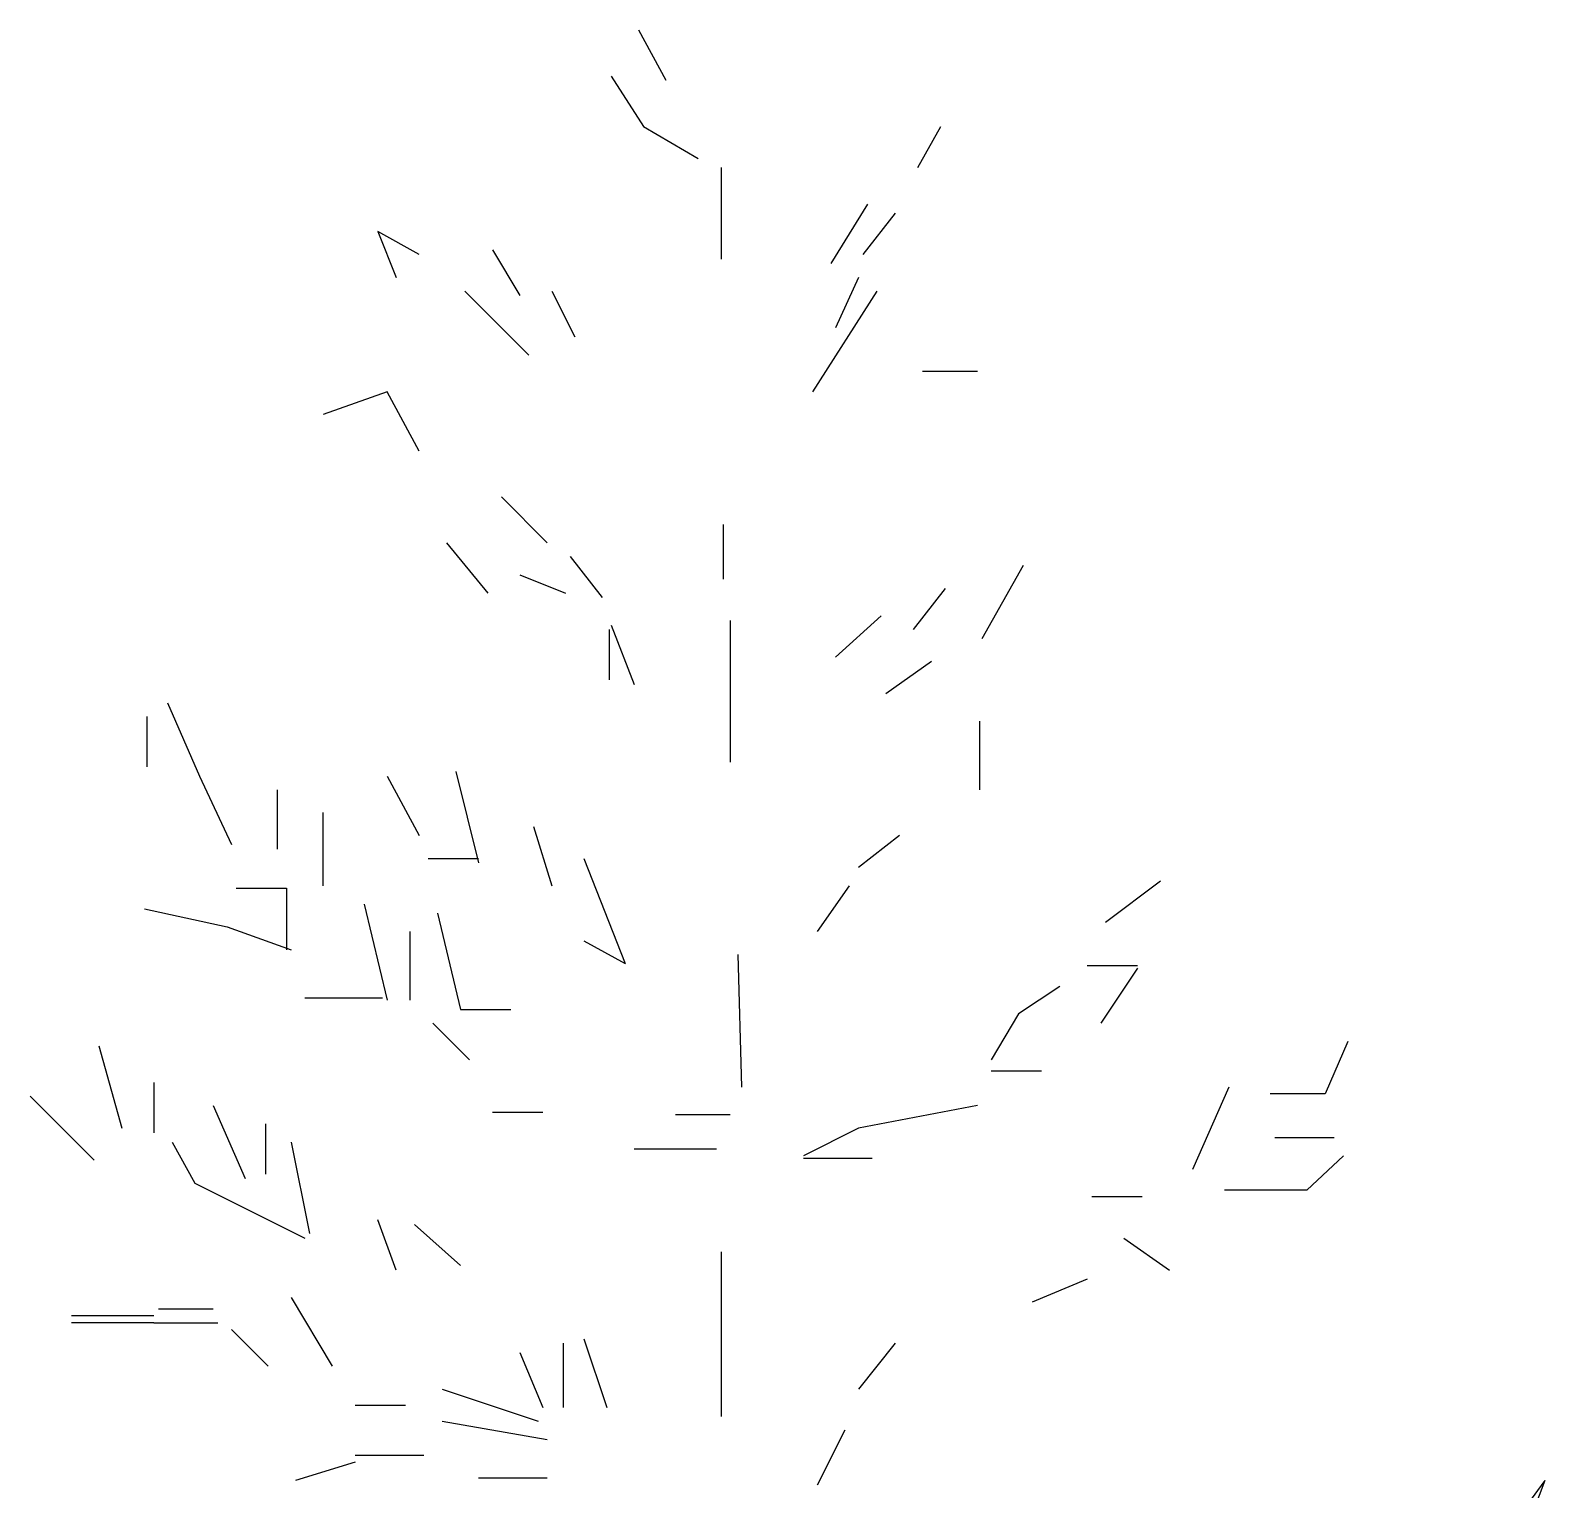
# Model space of a CAD drawing. Header units: millimetres. Extents: x 79741 to 173011, y 86123 to 135501.
# Drawn here: x 131392 to 132981, y 102120 to 103651 of the extents above; entities that cross this region are included whole.
import ezdxf

# ---------------------------------------------------------------- set-up
doc = ezdxf.new("R2010")
doc.units = ezdxf.units.MM

# ---------------------------------------------------------------- blocks, each defined once
blk = doc.blocks.new('A$C3941283F')
at = {"linetype": 'Continuous'}
for p, q in [((2604, 8796), (2580, 8840)), ((2604, 8796), (2580, 8840)), ((2604, 8796), (2580, 8840)), ((2604, 8796), (2580, 8840)), ((2604, 8796), (2580, 8840)), ((2604, 8796), (2580, 8840)), ((2604, 8796), (2580, 8840)), ((2556, 8800), (2584, 8756)), ((2556, 8800), (2584, 8756)), ((2556, 8800), (2584, 8756)), ((2556, 8800), (2584, 8756)), ((2556, 8800), (2584, 8756)), ((2556, 8800), (2584, 8756)), ((2556, 8800), (2584, 8756)), ((2584, 8756), (2632, 8728)), ((2584, 8756), (2632, 8728)), ((2584, 8756), (2632, 8728)), ((2584, 8756), (2632, 8728)), ((2584, 8756), (2632, 8728)), ((2584, 8756), (2632, 8728)), ((2584, 8756), (2632, 8728)), ((2824, 8720), (2844, 8756)), ((2824, 8720), (2844, 8756)), ((2824, 8720), (2844, 8756)), ((2824, 8720), (2844, 8756)), ((2824, 8720), (2844, 8756)), ((2824, 8720), (2844, 8756)), ((2824, 8720), (2844, 8756)), ((2824, 8720), (2844, 8756)), ((2824, 8720), (2844, 8756)), ((2824, 8720), (2844, 8756)), ((2652, 8720), (2652, 8640)), ((2652, 8720), (2652, 8640)), ((2652, 8720), (2652, 8640)), ((2780, 8688), (2748, 8636)), ((2780, 8688), (2748, 8636)), ((2780, 8688), (2748, 8636)), ((2780, 8688), (2748, 8636)), ((2780, 8688), (2748, 8636)), ((2780, 8688), (2748, 8636)), ((2780, 8688), (2748, 8636)), ((2780, 8688), (2748, 8636)), ((2780, 8688), (2748, 8636)), ((2804, 8680), (2776, 8644)), ((2804, 8680), (2776, 8644)), ((2804, 8680), (2776, 8644)), ((2804, 8680), (2776, 8644)), ((2804, 8680), (2776, 8644)), ((2804, 8680), (2776, 8644)), ((2804, 8680), (2776, 8644)), ((2804, 8680), (2776, 8644)), ((2804, 8680), (2776, 8644)), ((2804, 8680), (2776, 8644)), ((2804, 8680), (2776, 8644)), ((2804, 8680), (2776, 8644)), ((2804, 8680), (2776, 8644)), ((2804, 8680), (2776, 8644)), ((2804, 8680), (2776, 8644)), ((2804, 8680), (2776, 8644)), ((2804, 8680), (2776, 8644)), ((2804, 8680), (2776, 8644)), ((2804, 8680), (2776, 8644)), ((2804, 8680), (2776, 8644)), ((2804, 8680), (2776, 8644)), ((2388, 8644), (2352, 8664)), ((2352, 8664), (2368, 8624)), ((2388, 8644), (2352, 8664)), ((2352, 8664), (2368, 8624)), ((2388, 8644), (2352, 8664)), ((2352, 8664), (2368, 8624)), ((2388, 8644), (2352, 8664)), ((2352, 8664), (2368, 8624)), ((2388, 8644), (2352, 8664)), ((2352, 8664), (2368, 8624)), ((2388, 8644), (2352, 8664)), ((2352, 8664), (2368, 8624)), ((2388, 8644), (2352, 8664)), ((2352, 8664), (2368, 8624)), ((2388, 8644), (2352, 8664)), ((2352, 8664), (2368, 8624)), ((2388, 8644), (2352, 8664)), ((2352, 8664), (2368, 8624)), ((2388, 8644), (2352, 8664)), ((2352, 8664), (2368, 8624)), ((2388, 8644), (2352, 8664)), ((2352, 8664), (2368, 8624)), ((2452, 8648), (2476, 8608)), ((2452, 8648), (2476, 8608)), ((2452, 8648), (2476, 8608)), ((2452, 8648), (2476, 8608)), ((2452, 8648), (2476, 8608)), ((2452, 8648), (2476, 8608)), ((2452, 8648), (2476, 8608)), ((2452, 8648), (2476, 8608)), ((2452, 8648), (2476, 8608)), ((2452, 8648), (2476, 8608)), ((2452, 8648), (2476, 8608)), ((2452, 8648), (2476, 8608)), ((2452, 8648), (2476, 8608)), ((2452, 8648), (2476, 8608)), ((2452, 8648), (2476, 8608)), ((2452, 8648), (2476, 8608)), ((2452, 8648), (2476, 8608)), ((2452, 8648), (2476, 8608)), ((2452, 8648), (2476, 8608)), ((2772, 8624), (2752, 8580)), ((2772, 8624), (2752, 8580)), ((2772, 8624), (2752, 8580)), ((2428, 8612), (2484, 8556)), ((2504, 8612), (2524, 8572)), ((2504, 8612), (2524, 8572)), ((2504, 8612), (2524, 8572)), ((2504, 8612), (2524, 8572)), ((2504, 8612), (2524, 8572)), ((2788, 8612), (2732, 8524)), ((2788, 8612), (2732, 8524)), ((2828, 8542), (2876, 8542)), ((2828, 8542), (2876, 8542)), ((2828, 8542), (2876, 8542)), ((2828, 8542), (2876, 8542)), ((2828, 8542), (2876, 8542)), ((2828, 8542), (2876, 8542)), ((2828, 8542), (2876, 8542)), ((2360, 8524), (2304, 8504)), ((2360, 8524), (2304, 8504)), ((2360, 8524), (2304, 8504)), ((2360, 8524), (2304, 8504)), ((2360, 8524), (2304, 8504)), ((2360, 8524), (2304, 8504)), ((2360, 8524), (2304, 8504)), ((2360, 8524), (2304, 8504)), ((2360, 8524), (2304, 8504)), ((2360, 8524), (2304, 8504)), ((2360, 8524), (2304, 8504)), ((2360, 8524), (2304, 8504)), ((2360, 8524), (2304, 8504)), ((2360, 8524), (2304, 8504)), ((2360, 8524), (2304, 8504)), ((2360, 8524), (2304, 8504)), ((2360, 8524), (2304, 8504)), ((2360, 8524), (2304, 8504)), ((2360, 8524), (2304, 8504)), ((2360, 8524), (2304, 8504)), ((2360, 8524), (2304, 8504)), ((2360, 8524), (2304, 8504)), ((2360, 8524), (2304, 8504)), ((2360, 8524), (2304, 8504)), ((2360, 8524), (2304, 8504)), ((2360, 8524), (2304, 8504)), ((2360, 8524), (2304, 8504)), ((2360, 8524), (2304, 8504)), ((2360, 8524), (2304, 8504)), ((2360, 8524), (2304, 8504)), ((2360, 8524), (2304, 8504)), ((2388, 8472), (2360, 8524)), ((2388, 8472), (2360, 8524)), ((2388, 8472), (2360, 8524)), ((2388, 8472), (2360, 8524)), ((2388, 8472), (2360, 8524)), ((2388, 8472), (2360, 8524)), ((2388, 8472), (2360, 8524)), ((2388, 8472), (2360, 8524)), ((2388, 8472), (2360, 8524)), ((2388, 8472), (2360, 8524)), ((2388, 8472), (2360, 8524)), ((2388, 8472), (2360, 8524)), ((2388, 8472), (2360, 8524)), ((2388, 8472), (2360, 8524)), ((2388, 8472), (2360, 8524)), ((2388, 8472), (2360, 8524)), ((2388, 8472), (2360, 8524)), ((2388, 8472), (2360, 8524)), ((2388, 8472), (2360, 8524)), ((2388, 8472), (2360, 8524)), ((2388, 8472), (2360, 8524)), ((2388, 8472), (2360, 8524)), ((2388, 8472), (2360, 8524)), ((2388, 8472), (2360, 8524)), ((2388, 8472), (2360, 8524)), ((2388, 8472), (2360, 8524)), ((2388, 8472), (2360, 8524)), ((2388, 8472), (2360, 8524)), ((2388, 8472), (2360, 8524)), ((2388, 8472), (2360, 8524)), ((2388, 8472), (2360, 8524)), ((2460, 8432), (2500, 8392)), ((2460, 8432), (2500, 8392)), ((2460, 8432), (2500, 8392)), ((2460, 8432), (2500, 8392)), ((2460, 8432), (2500, 8392)), ((2460, 8432), (2500, 8392)), ((2460, 8432), (2500, 8392)), ((2460, 8432), (2500, 8392)), ((2460, 8432), (2500, 8392)), ((2460, 8432), (2500, 8392)), ((2460, 8432), (2500, 8392)), ((2460, 8432), (2500, 8392)), ((2460, 8432), (2500, 8392)), ((2460, 8432), (2500, 8392)), ((2460, 8432), (2500, 8392)), ((2460, 8432), (2500, 8392)), ((2460, 8432), (2500, 8392)), ((2460, 8432), (2500, 8392)), ((2460, 8432), (2500, 8392)), ((2460, 8432), (2500, 8392)), ((2460, 8432), (2500, 8392)), ((2654, 8360), (2654, 8408)), ((2654, 8360), (2654, 8408)), ((2654, 8360), (2654, 8408)), ((2654, 8360), (2654, 8408)), ((2654, 8360), (2654, 8408)), ((2654, 8360), (2654, 8408)), ((2654, 8360), (2654, 8408)), ((2654, 8360), (2654, 8408)), ((2412, 8392), (2448, 8348)), ((2412, 8392), (2448, 8348)), ((2412, 8392), (2448, 8348)), ((2412, 8392), (2448, 8348)), ((2412, 8392), (2448, 8348)), ((2520, 8380), (2548, 8344)), ((2520, 8380), (2548, 8344)), ((2520, 8380), (2548, 8344)), ((2520, 8380), (2548, 8344)), ((2520, 8380), (2548, 8344)), ((2520, 8380), (2548, 8344)), ((2520, 8380), (2548, 8344)), ((2520, 8380), (2548, 8344)), ((2520, 8380), (2548, 8344)), ((2520, 8380), (2548, 8344)), ((2520, 8380), (2548, 8344)), ((2520, 8380), (2548, 8344)), ((2520, 8380), (2548, 8344)), ((2520, 8380), (2548, 8344)), ((2520, 8380), (2548, 8344)), ((2520, 8380), (2548, 8344)), ((2520, 8380), (2548, 8344)), ((2520, 8380), (2548, 8344)), ((2520, 8380), (2548, 8344)), ((2520, 8380), (2548, 8344)), ((2520, 8380), (2548, 8344)), ((2916, 8372), (2880, 8308)), ((2916, 8372), (2880, 8308)), ((2916, 8372), (2880, 8308)), ((2916, 8372), (2880, 8308)), ((2916, 8372), (2880, 8308)), ((2916, 8372), (2880, 8308)), ((2916, 8372), (2880, 8308)), ((2916, 8372), (2880, 8308)), ((2916, 8372), (2880, 8308)), ((2916, 8372), (2880, 8308)), ((2476, 8364), (2516, 8348)), ((2476, 8364), (2516, 8348)), ((2476, 8364), (2516, 8348)), ((2476, 8364), (2516, 8348)), ((2476, 8364), (2516, 8348)), ((2476, 8364), (2516, 8348)), ((2476, 8364), (2516, 8348)), ((2476, 8364), (2516, 8348)), ((2476, 8364), (2516, 8348)), ((2476, 8364), (2516, 8348)), ((2476, 8364), (2516, 8348)), ((2476, 8364), (2516, 8348)), ((2476, 8364), (2516, 8348)), ((2476, 8364), (2516, 8348)), ((2848, 8352), (2820, 8316)), ((2848, 8352), (2820, 8316)), ((2848, 8352), (2820, 8316)), ((2848, 8352), (2820, 8316)), ((2848, 8352), (2820, 8316)), ((2848, 8352), (2820, 8316)), ((2792, 8328), (2752, 8292)), ((2792, 8328), (2752, 8292)), ((2792, 8328), (2752, 8292)), ((2792, 8328), (2752, 8292)), ((2792, 8328), (2752, 8292)), ((2792, 8328), (2752, 8292)), ((2554, 8316), (2554, 8272)), ((2554, 8316), (2554, 8272)), ((2554, 8316), (2554, 8272)), ((2554, 8316), (2554, 8272)), ((2556, 8320), (2576, 8268)), ((2556, 8320), (2576, 8268)), ((2556, 8320), (2576, 8268)), ((2556, 8320), (2576, 8268)), ((2556, 8320), (2576, 8268)), ((2556, 8320), (2576, 8268)), ((2556, 8320), (2576, 8268)), ((2556, 8320), (2576, 8268)), ((2556, 8320), (2576, 8268)), ((2556, 8320), (2576, 8268)), ((2556, 8320), (2576, 8268)), ((2556, 8320), (2576, 8268)), ((2556, 8320), (2576, 8268)), ((2556, 8320), (2576, 8268)), ((2556, 8320), (2576, 8268)), ((2556, 8320), (2576, 8268)), ((2556, 8320), (2576, 8268)), ((2556, 8320), (2576, 8268)), ((2556, 8320), (2576, 8268)), ((2556, 8320), (2576, 8268)), ((2556, 8320), (2576, 8268)), ((2556, 8320), (2576, 8268)), ((2556, 8320), (2576, 8268)), ((2556, 8320), (2576, 8268)), ((2556, 8320), (2576, 8268)), ((2556, 8320), (2576, 8268)), ((2556, 8320), (2576, 8268)), ((2556, 8320), (2576, 8268)), ((2556, 8320), (2576, 8268)), ((2556, 8320), (2576, 8268)), ((2660, 8324), (2660, 8200)), ((2660, 8324), (2660, 8200)), ((2660, 8324), (2660, 8200)), ((2836, 8288), (2796, 8260)), ((2836, 8288), (2796, 8260)), ((2836, 8288), (2796, 8260)), ((2836, 8288), (2796, 8260)), ((2836, 8288), (2796, 8260)), ((2836, 8288), (2796, 8260)), ((2836, 8288), (2796, 8260)), ((2836, 8288), (2796, 8260)), ((2836, 8288), (2796, 8260)), ((2836, 8288), (2796, 8260)), ((2168, 8252), (2196, 8188)), ((2168, 8252), (2196, 8188)), ((2168, 8252), (2196, 8188)), ((2168, 8252), (2196, 8188)), ((2168, 8252), (2196, 8188)), ((2168, 8252), (2196, 8188)), ((2168, 8252), (2196, 8188)), ((2168, 8252), (2196, 8188)), ((2168, 8252), (2196, 8188)), ((2168, 8252), (2196, 8188)), ((2150, 8240), (2150, 8196)), ((2878, 8236), (2878, 8176)), ((2878, 8236), (2878, 8176)), ((2878, 8236), (2878, 8176)), ((2878, 8236), (2878, 8176)), ((2878, 8236), (2878, 8176)), ((2878, 8236), (2878, 8176)), ((2878, 8236), (2878, 8176)), ((2878, 8236), (2878, 8176)), ((2878, 8236), (2878, 8176)), ((2196, 8188), (2224, 8128)), ((2196, 8188), (2224, 8128)), ((2196, 8188), (2224, 8128)), ((2196, 8188), (2224, 8128)), ((2196, 8188), (2224, 8128)), ((2196, 8188), (2224, 8128)), ((2196, 8188), (2224, 8128)), ((2196, 8188), (2224, 8128)), ((2196, 8188), (2224, 8128)), ((2196, 8188), (2224, 8128)), ((2196, 8188), (2224, 8128)), ((2196, 8188), (2224, 8128)), ((2360, 8188), (2388, 8136)), ((2360, 8188), (2388, 8136)), ((2360, 8188), (2388, 8136)), ((2360, 8188), (2388, 8136)), ((2360, 8188), (2388, 8136)), ((2360, 8188), (2388, 8136)), ((2360, 8188), (2388, 8136)), ((2360, 8188), (2388, 8136)), ((2360, 8188), (2388, 8136)), ((2360, 8188), (2388, 8136)), ((2360, 8188), (2388, 8136)), ((2360, 8188), (2388, 8136)), ((2360, 8188), (2388, 8136)), ((2420, 8192), (2440, 8112)), ((2420, 8192), (2440, 8112)), ((2420, 8192), (2440, 8112)), ((2264, 8124), (2264, 8176)), ((2264, 8124), (2264, 8176)), ((2304, 8092), (2304, 8156)), ((2304, 8092), (2304, 8156)), ((2304, 8092), (2304, 8156)), ((2304, 8092), (2304, 8156)), ((2304, 8092), (2304, 8156)), ((2304, 8092), (2304, 8156)), ((2304, 8092), (2304, 8156)), ((2304, 8092), (2304, 8156)), ((2304, 8092), (2304, 8156)), ((2304, 8092), (2304, 8156)), ((2304, 8092), (2304, 8156)), ((2304, 8092), (2304, 8156)), ((2304, 8092), (2304, 8156)), ((2304, 8092), (2304, 8156)), ((2304, 8092), (2304, 8156)), ((2304, 8092), (2304, 8156)), ((2304, 8092), (2304, 8156)), ((2304, 8092), (2304, 8156)), ((2304, 8092), (2304, 8156)), ((2304, 8092), (2304, 8156)), ((2304, 8092), (2304, 8156)), ((2488, 8144), (2504, 8092)), ((2488, 8144), (2504, 8092)), ((2488, 8144), (2504, 8092)), ((2488, 8144), (2504, 8092)), ((2488, 8144), (2504, 8092)), ((2808, 8136), (2772, 8108)), ((2808, 8136), (2772, 8108)), ((2808, 8136), (2772, 8108)), ((2808, 8136), (2772, 8108)), ((2808, 8136), (2772, 8108)), ((2396, 8116), (2440, 8116)), ((2396, 8116), (2440, 8116)), ((2396, 8116), (2440, 8116)), ((2396, 8116), (2440, 8116)), ((2396, 8116), (2440, 8116)), ((2396, 8116), (2440, 8116)), ((2396, 8116), (2440, 8116)), ((2396, 8116), (2440, 8116)), ((2396, 8116), (2440, 8116)), ((2396, 8116), (2440, 8116)), ((2396, 8116), (2440, 8116)), ((2396, 8116), (2440, 8116)), ((2396, 8116), (2440, 8116)), ((2532, 8116), (2568, 8024)), ((2532, 8116), (2568, 8024)), ((2532, 8116), (2568, 8024)), ((2532, 8116), (2568, 8024)), ((2532, 8116), (2568, 8024)), ((2532, 8116), (2568, 8024)), ((2228, 8090), (2272, 8090)), ((2228, 8090), (2272, 8090)), ((2228, 8090), (2272, 8090)), ((2228, 8090), (2272, 8090)), ((2228, 8090), (2272, 8090)), ((2228, 8090), (2272, 8090)), ((2228, 8090), (2272, 8090)), ((2228, 8090), (2272, 8090)), ((2228, 8090), (2272, 8090)), ((2228, 8090), (2272, 8090)), ((2228, 8090), (2272, 8090)), ((2228, 8090), (2272, 8090)), ((2228, 8090), (2272, 8090)), ((2228, 8090), (2272, 8090)), ((2228, 8090), (2272, 8090)), ((2228, 8090), (2272, 8090)), ((2228, 8090), (2272, 8090)), ((2228, 8090), (2272, 8090)), ((2228, 8090), (2272, 8090)), ((2228, 8090), (2272, 8090)), ((2272, 8090), (2272, 8036)), ((2272, 8090), (2272, 8036)), ((2272, 8090), (2272, 8036)), ((2272, 8090), (2272, 8036)), ((2272, 8090), (2272, 8036)), ((2272, 8090), (2272, 8036)), ((2272, 8090), (2272, 8036)), ((2272, 8090), (2272, 8036)), ((2272, 8090), (2272, 8036)), ((2272, 8090), (2272, 8036)), ((2272, 8090), (2272, 8036)), ((2272, 8090), (2272, 8036)), ((2272, 8090), (2272, 8036)), ((2272, 8090), (2272, 8036)), ((2272, 8090), (2272, 8036)), ((2272, 8090), (2272, 8036)), ((2272, 8090), (2272, 8036)), ((2272, 8090), (2272, 8036)), ((2272, 8090), (2272, 8036)), ((2272, 8090), (2272, 8036)), ((2764, 8092), (2736, 8052)), ((2764, 8092), (2736, 8052)), ((2764, 8092), (2736, 8052)), ((2764, 8092), (2736, 8052)), ((2764, 8092), (2736, 8052)), ((2764, 8092), (2736, 8052)), ((2764, 8092), (2736, 8052)), ((2764, 8092), (2736, 8052)), ((2764, 8092), (2736, 8052)), ((2764, 8092), (2736, 8052)), ((2764, 8092), (2736, 8052)), ((3036, 8096), (2988, 8060)), ((2148, 8072), (2220, 8056)), ((2148, 8072), (2220, 8056)), ((2148, 8072), (2220, 8056)), ((2148, 8072), (2220, 8056)), ((2148, 8072), (2220, 8056)), ((2340, 8076), (2360, 7992)), ((2340, 8076), (2360, 7992)), ((2340, 8076), (2360, 7992)), ((2404, 8068), (2424, 7984)), ((2404, 8068), (2424, 7984)), ((2404, 8068), (2424, 7984)), ((2404, 8068), (2424, 7984)), ((2404, 8068), (2424, 7984)), ((2404, 8068), (2424, 7984)), ((2404, 8068), (2424, 7984)), ((2404, 8068), (2424, 7984)), ((2404, 8068), (2424, 7984)), ((2404, 8068), (2424, 7984)), ((2404, 8068), (2424, 7984)), ((2404, 8068), (2424, 7984)), ((2404, 8068), (2424, 7984)), ((2220, 8056), (2276, 8036)), ((2380, 7992), (2380, 8052)), ((2380, 7992), (2380, 8052)), ((2380, 7992), (2380, 8052)), ((2380, 7992), (2380, 8052)), ((2380, 7992), (2380, 8052)), ((2380, 7992), (2380, 8052)), ((2380, 7992), (2380, 8052)), ((2380, 7992), (2380, 8052)), ((2380, 7992), (2380, 8052)), ((2380, 7992), (2380, 8052)), ((2380, 7992), (2380, 8052)), ((2380, 7992), (2380, 8052)), ((2380, 7992), (2380, 8052)), ((2532, 8044), (2568, 8024)), ((2532, 8044), (2568, 8024)), ((2670, 7916), (2667, 8032)), ((3016, 8022), (2972, 8022)), ((3016, 8022), (2972, 8022)), ((3016, 8020), (2984, 7972)), ((2948, 8004), (2912, 7980)), ((2948, 8004), (2912, 7980)), ((2288, 7994), (2356, 7994)), ((2288, 7994), (2356, 7994)), ((2288, 7994), (2356, 7994)), ((2288, 7994), (2356, 7994)), ((2288, 7994), (2356, 7994)), ((2288, 7994), (2356, 7994)), ((2288, 7994), (2356, 7994)), ((2288, 7994), (2356, 7994)), ((2288, 7994), (2356, 7994)), ((2288, 7994), (2356, 7994)), ((2288, 7994), (2356, 7994)), ((2288, 7994), (2356, 7994)), ((2288, 7994), (2356, 7994)), ((2288, 7994), (2356, 7994)), ((2424, 7984), (2468, 7984)), ((2424, 7984), (2468, 7984)), ((2424, 7984), (2468, 7984)), ((2424, 7984), (2468, 7984)), ((2424, 7984), (2468, 7984)), ((2424, 7984), (2468, 7984)), ((2424, 7984), (2468, 7984)), ((2424, 7984), (2468, 7984)), ((2424, 7984), (2468, 7984)), ((2424, 7984), (2468, 7984)), ((2424, 7984), (2468, 7984)), ((2424, 7984), (2468, 7984)), ((2424, 7984), (2468, 7984)), ((2400, 7972), (2432, 7940)), ((2912, 7980), (2888, 7940)), ((2912, 7980), (2888, 7940)), ((2108, 7952), (2128, 7880)), ((2108, 7952), (2128, 7880)), ((2108, 7952), (2128, 7880)), ((3200, 7956), (3180, 7910)), ((3200, 7956), (3180, 7910)), ((3200, 7956), (3180, 7910)), ((2156, 7920), (2156, 7876)), ((2156, 7920), (2156, 7876)), ((2932, 7930), (2888, 7930)), ((2932, 7930), (2888, 7930)), ((2932, 7930), (2888, 7930)), ((2932, 7930), (2888, 7930)), ((2932, 7930), (2888, 7930)), ((2932, 7930), (2888, 7930)), ((2932, 7930), (2888, 7930)), ((2932, 7930), (2888, 7930)), ((2932, 7930), (2888, 7930)), ((2932, 7930), (2888, 7930)), ((2932, 7930), (2888, 7930)), ((2932, 7930), (2888, 7930)), ((2048, 7908), (2104, 7852)), ((2048, 7908), (2104, 7852)), ((2048, 7908), (2104, 7852)), ((2048, 7908), (2104, 7852)), ((3096, 7916), (3064, 7844)), ((3180, 7910), (3132, 7910)), ((3180, 7910), (3132, 7910)), ((3180, 7910), (3132, 7910)), ((2208, 7900), (2236, 7836)), ((2208, 7900), (2236, 7836)), ((2208, 7900), (2236, 7836)), ((2208, 7900), (2236, 7836)), ((2452, 7894), (2496, 7894)), ((2612, 7892), (2660, 7892)), ((2612, 7892), (2660, 7892)), ((2612, 7892), (2660, 7892)), ((2612, 7892), (2660, 7892)), ((2612, 7892), (2660, 7892)), ((2612, 7892), (2660, 7892)), ((2876, 7900), (2772, 7880)), ((2876, 7900), (2772, 7880)), ((2876, 7900), (2772, 7880)), ((2876, 7900), (2772, 7880)), ((2876, 7900), (2772, 7880)), ((2876, 7900), (2772, 7880)), ((2876, 7900), (2772, 7880)), ((2876, 7900), (2772, 7880)), ((2876, 7900), (2772, 7880)), ((2876, 7900), (2772, 7880)), ((2254, 7840), (2254, 7884)), ((2254, 7840), (2254, 7884)), ((2254, 7840), (2254, 7884)), ((2254, 7840), (2254, 7884)), ((2772, 7880), (2724, 7856)), ((2772, 7880), (2724, 7856)), ((2772, 7880), (2724, 7856)), ((2772, 7880), (2724, 7856)), ((2772, 7880), (2724, 7856)), ((2772, 7880), (2724, 7856)), ((2772, 7880), (2724, 7856)), ((2772, 7880), (2724, 7856)), ((2772, 7880), (2724, 7856)), ((2772, 7880), (2724, 7856)), ((2172, 7868), (2192, 7832)), ((2276, 7868), (2292, 7788)), ((2276, 7868), (2292, 7788)), ((2276, 7868), (2292, 7788)), ((3136, 7872), (3188, 7872)), ((3136, 7872), (3188, 7872)), ((3136, 7872), (3188, 7872)), ((2576, 7862), (2648, 7862)), ((2724, 7854), (2784, 7854)), ((2724, 7854), (2784, 7854)), ((2724, 7854), (2784, 7854)), ((2724, 7854), (2784, 7854)), ((2724, 7854), (2784, 7854)), ((2724, 7854), (2784, 7854)), ((2724, 7854), (2784, 7854)), ((3196, 7856), (3164, 7826)), ((3196, 7856), (3164, 7826)), ((3196, 7856), (3164, 7826)), ((3196, 7856), (3164, 7826)), ((3196, 7856), (3164, 7826)), ((3196, 7856), (3164, 7826)), ((3196, 7856), (3164, 7826)), ((3196, 7856), (3164, 7826)), ((3196, 7856), (3164, 7826)), ((3196, 7856), (3164, 7826)), ((3196, 7856), (3164, 7826)), ((3196, 7856), (3164, 7826)), ((3196, 7856), (3164, 7826)), ((3196, 7856), (3164, 7826)), ((3196, 7856), (3164, 7826)), ((3196, 7856), (3164, 7826)), ((3196, 7856), (3164, 7826)), ((3196, 7856), (3164, 7826)), ((3196, 7856), (3164, 7826)), ((3196, 7856), (3164, 7826)), ((3196, 7856), (3164, 7826)), ((3196, 7856), (3164, 7826)), ((3196, 7856), (3164, 7826)), ((2192, 7832), (2288, 7784)), ((3164, 7826), (3092, 7826)), ((3164, 7826), (3092, 7826)), ((3164, 7826), (3092, 7826)), ((3164, 7826), (3092, 7826)), ((3164, 7826), (3092, 7826)), ((3164, 7826), (3092, 7826)), ((3164, 7826), (3092, 7826)), ((3164, 7826), (3092, 7826)), ((3164, 7826), (3092, 7826)), ((3164, 7826), (3092, 7826)), ((3164, 7826), (3092, 7826)), ((3164, 7826), (3092, 7826)), ((3164, 7826), (3092, 7826)), ((3164, 7826), (3092, 7826)), ((3164, 7826), (3092, 7826)), ((3164, 7826), (3092, 7826)), ((3164, 7826), (3092, 7826)), ((3164, 7826), (3092, 7826)), ((3164, 7826), (3092, 7826)), ((3164, 7826), (3092, 7826)), ((3164, 7826), (3092, 7826)), ((3164, 7826), (3092, 7826)), ((3164, 7826), (3092, 7826)), ((3020, 7820), (2976, 7820)), ((3020, 7820), (2976, 7820)), ((3020, 7820), (2976, 7820)), ((3020, 7820), (2976, 7820)), ((3020, 7820), (2976, 7820)), ((3020, 7820), (2976, 7820)), ((3020, 7820), (2976, 7820)), ((3020, 7820), (2976, 7820)), ((3020, 7820), (2976, 7820)), ((3020, 7820), (2976, 7820)), ((3020, 7820), (2976, 7820)), ((3020, 7820), (2976, 7820)), ((3020, 7820), (2976, 7820)), ((2368, 7756), (2352, 7800)), ((2368, 7756), (2352, 7800)), ((2368, 7756), (2352, 7800)), ((2368, 7756), (2352, 7800)), ((2368, 7756), (2352, 7800)), ((2368, 7756), (2352, 7800)), ((2368, 7756), (2352, 7800)), ((2368, 7756), (2352, 7800)), ((2368, 7756), (2352, 7800)), ((2368, 7756), (2352, 7800)), ((2368, 7756), (2352, 7800)), ((2368, 7756), (2352, 7800)), ((2368, 7756), (2352, 7800)), ((2368, 7756), (2352, 7800)), ((2368, 7756), (2352, 7800)), ((2368, 7756), (2352, 7800)), ((2368, 7756), (2352, 7800)), ((2384, 7796), (2424, 7760)), ((2384, 7796), (2424, 7760)), ((2384, 7796), (2424, 7760)), ((2384, 7796), (2424, 7760)), ((2384, 7796), (2424, 7760)), ((2652, 7772), (2652, 7628)), ((2652, 7772), (2652, 7628)), ((2652, 7772), (2652, 7628)), ((2652, 7772), (2652, 7628)), ((2652, 7772), (2652, 7628)), ((2652, 7772), (2652, 7628)), ((3004, 7784), (3044, 7756)), ((3004, 7784), (3044, 7756)), ((3004, 7784), (3044, 7756)), ((3004, 7784), (3044, 7756)), ((3004, 7784), (3044, 7756)), ((3004, 7784), (3044, 7756)), ((3004, 7784), (3044, 7756)), ((3004, 7784), (3044, 7756)), ((3004, 7784), (3044, 7756)), ((3004, 7784), (3044, 7756)), ((3004, 7784), (3044, 7756)), ((3004, 7784), (3044, 7756)), ((3004, 7784), (3044, 7756)), ((2972, 7748), (2924, 7728)), ((2972, 7748), (2924, 7728)), ((2972, 7748), (2924, 7728)), ((2972, 7748), (2924, 7728)), ((2972, 7748), (2924, 7728)), ((2972, 7748), (2924, 7728)), ((2972, 7748), (2924, 7728)), ((2208, 7722), (2160, 7722)), ((2208, 7722), (2160, 7722)), ((2208, 7722), (2160, 7722)), ((2208, 7722), (2160, 7722)), ((2208, 7722), (2160, 7722)), ((2208, 7722), (2160, 7722)), ((2208, 7722), (2160, 7722)), ((2208, 7722), (2160, 7722)), ((2208, 7722), (2160, 7722)), ((2276, 7732), (2312, 7672)), ((2156, 7716), (2084, 7716)), ((2156, 7716), (2084, 7716)), ((2156, 7716), (2084, 7716)), ((2156, 7716), (2084, 7716)), ((2156, 7716), (2084, 7716)), ((2156, 7716), (2084, 7716)), ((2156, 7716), (2084, 7716)), ((2156, 7716), (2084, 7716)), ((2156, 7710), (2084, 7710)), ((2156, 7710), (2084, 7710)), ((2156, 7710), (2212, 7710)), ((2156, 7710), (2212, 7710)), ((2224, 7704), (2256, 7672)), ((2224, 7704), (2256, 7672)), ((2532, 7696), (2552, 7636)), ((2532, 7696), (2552, 7636)), ((2532, 7696), (2552, 7636)), ((2532, 7696), (2552, 7636)), ((2532, 7696), (2552, 7636)), ((2532, 7696), (2552, 7636)), ((2532, 7696), (2552, 7636)), ((2476, 7684), (2496, 7636)), ((2476, 7684), (2496, 7636)), ((2476, 7684), (2496, 7636)), ((2476, 7684), (2496, 7636)), ((2476, 7684), (2496, 7636)), ((2476, 7684), (2496, 7636)), ((2476, 7684), (2496, 7636)), ((2476, 7684), (2496, 7636)), ((2476, 7684), (2496, 7636)), ((2476, 7684), (2496, 7636)), ((2476, 7684), (2496, 7636)), ((2476, 7684), (2496, 7636)), ((2476, 7684), (2496, 7636)), ((2476, 7684), (2496, 7636)), ((2476, 7684), (2496, 7636)), ((2476, 7684), (2496, 7636)), ((2514, 7692), (2514, 7636)), ((2514, 7692), (2514, 7636)), ((2804, 7692), (2772, 7652)), ((2804, 7692), (2772, 7652)), ((2804, 7692), (2772, 7652)), ((2804, 7692), (2772, 7652)), ((2804, 7692), (2772, 7652)), ((2804, 7692), (2772, 7652)), ((2804, 7692), (2772, 7652)), ((2804, 7692), (2772, 7652)), ((2804, 7692), (2772, 7652)), ((2408, 7652), (2492, 7624)), ((2408, 7652), (2492, 7624)), ((2332, 7638), (2376, 7638)), ((2332, 7638), (2376, 7638)), ((2332, 7638), (2376, 7638)), ((2408, 7624), (2500, 7608)), ((2408, 7624), (2500, 7608)), ((2408, 7624), (2500, 7608)), ((2408, 7624), (2500, 7608)), ((2408, 7624), (2500, 7608)), ((2408, 7624), (2500, 7608)), ((2408, 7624), (2500, 7608)), ((2408, 7624), (2500, 7608)), ((2408, 7624), (2500, 7608)), ((2408, 7624), (2500, 7608)), ((2408, 7624), (2500, 7608)), ((2408, 7624), (2500, 7608)), ((2408, 7624), (2500, 7608)), ((2408, 7624), (2500, 7608)), ((2408, 7624), (2500, 7608)), ((2408, 7624), (2500, 7608)), ((2760, 7616), (2736, 7568)), ((2760, 7616), (2736, 7568)), ((2760, 7616), (2736, 7568)), ((2760, 7616), (2736, 7568)), ((2760, 7616), (2736, 7568)), ((2760, 7616), (2736, 7568)), ((2332, 7588), (2280, 7572)), ((2332, 7588), (2280, 7572)), ((2332, 7588), (2280, 7572)), ((2332, 7588), (2280, 7572)), ((2392, 7594), (2332, 7594)), ((2392, 7594), (2332, 7594)), ((2392, 7594), (2332, 7594)), ((2392, 7594), (2332, 7594)), ((2392, 7594), (2332, 7594)), ((2392, 7594), (2332, 7594)), ((2392, 7594), (2332, 7594)), ((2392, 7594), (2332, 7594)), ((2500, 7574), (2440, 7574)), ((2500, 7574), (2440, 7574)), ((2500, 7574), (2440, 7574)), ((2500, 7574), (2440, 7574)), ((2500, 7574), (2440, 7574)), ((2500, 7574), (2440, 7574)), ((2500, 7574), (2440, 7574)), ((2500, 7574), (2440, 7574)), ((2500, 7574), (2440, 7574)), ((2500, 7574), (2440, 7574)), ((2500, 7574), (2440, 7574)), ((2500, 7574), (2440, 7574)), ((2500, 7574), (2440, 7574)), ((2500, 7574), (2440, 7574)), ((2500, 7574), (2440, 7574)), ((2500, 7574), (2440, 7574)), ((2500, 7574), (2440, 7574)), ((2500, 7574), (2440, 7574)), ((2500, 7574), (2440, 7574)), ((2500, 7574), (2440, 7574)), ((2500, 7574), (2440, 7574)), ((2500, 7574), (2440, 7574)), ((2500, 7574), (2440, 7574)), ((2500, 7574), (2440, 7574)), ((2500, 7574), (2440, 7574)), ((2500, 7574), (2440, 7574)), ((2500, 7574), (2440, 7574)), ((2500, 7574), (2440, 7574)), ((2500, 7574), (2440, 7574)), ((2500, 7574), (2440, 7574)), ((2500, 7574), (2440, 7574)), ((3372, 7572), (3328, 7512)), ((3372, 7572), (3336, 7476)), ((3372, 7572), (3336, 7476))]:
    blk.add_line(p, q, dxfattribs=at)

msp = doc.modelspace()

# ---------------------------------------------------------------- block references
at = {"xscale": 1.2, "yscale": 1.2, "zscale": 1.2}
msp.add_blockref('A$C3941283F', (128934.2, 93042.8), dxfattribs=at)

doc.saveas('drawing.dxf')
